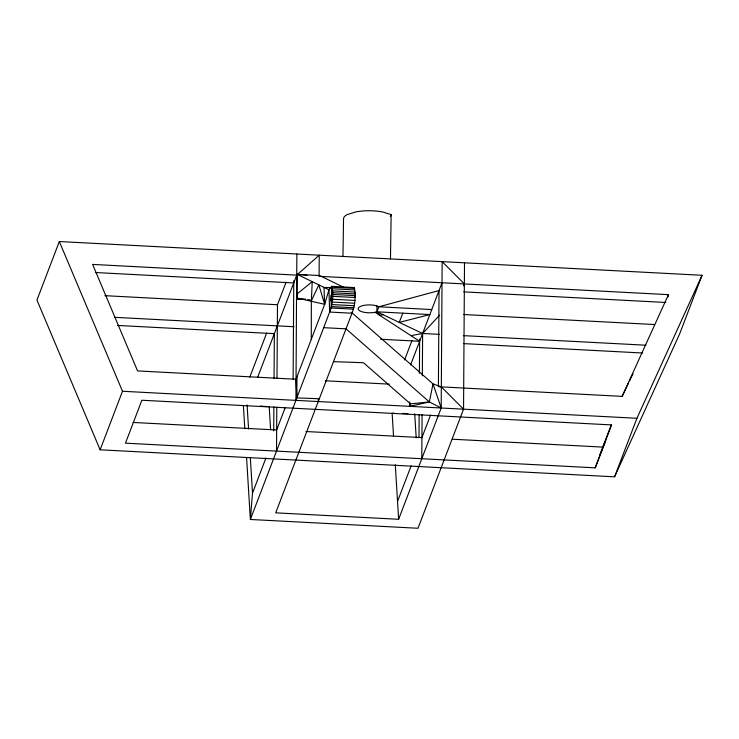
<?xml version="1.0" encoding="UTF-8"?>
<svg xmlns="http://www.w3.org/2000/svg" width="739" height="739" viewBox="0 0 739 739"><rect width="100%" height="100%" fill="white"/><g stroke="black" fill="none" stroke-linecap="round" stroke-linejoin="round"><path stroke-width="1.11" d="M311.276 339.349L311.35 300.801L312.227 281.679L297.143 293.891L296.542 295.073L295.914 400.372L250.364 519.471L417.997 528.265L463.547 409.175L464.508 262.807M343.432 287.166L319.525 275.527L297.226 274.372L297.124 298.011L296.524 299.11L305.503 299.554M354.009 287.508C356.198 295.388 355.108 305.318 351.995 313.225L275.702 512.838L398.626 519.286L441.192 408.002L442.153 261.634L464.369 283.933L463.621 285.882M273.716 430.92L273.873 406.893M274.058 378.294L274.354 333.668L117.538 325.437M276.515 451.104L276.802 407.097M276.996 378.497L277.476 304.745L286.113 282.169M293.124 379.042L293.771 280.709M296.875 254.004L296.542 295.073L297.124 298.011L324.661 304.32L328.947 289.808L331.663 286.326L354.36 287.582M295.914 400.372L296.829 397.887L296.967 376.761L324.661 304.32L323.95 287.379L331.765 287.794M318.269 401.545L318.287 399.319M319.294 398.764L296.829 397.887L329.649 312.043C332.772 304.154 333.88 294.177 331.663 286.326L331.451 296.339M376.973 306.048L376.936 311.803L379.643 315.285L382.987 314.675M351.33 312.246L433.017 383.901L441.192 408.002L429.368 401.951L409.72 406.348L409.748 401.896M418.995 437.405L419.152 414.524M419.419 373.334L419.641 339.072M421.793 458.734L422.08 414.727M422.338 375.828L422.616 333.492L439.677 315.119M438.403 386.673L439.031 290.566L378.848 306.777L377.398 306.103A11.279 3.944 0.4 0 0 362.184 305.78A11.279 3.944 0.4 0 0 360.17 311.054A11.279 3.944 0.4 0 0 375.042 312.301L376.936 311.803L429.849 314.574L399.245 322.398L402.773 313.16M342.97 256.378L343.543 218.864A21.976 7.695 0.4 0 1 346.924 214.698L356.457 211.723L362.775 210.948A28.784 10.078 0.4 0 1 382.774 212.001L391.143 214.596L390.469 258.927M331.395 298.676L330.97 300.949L331.211 295.332L331.183 307.987L353.519 309.151M250.327 457.635L252.498 493.135L250.364 519.471L246.567 457.496M668.047 296.902L668.462 294.649L320.236 276.368M333.483 361.648L363.486 362.72L410.468 403.845L429.368 401.951L433.017 383.901L441.331 386.876L463.547 409.175M409.72 406.348L410.468 403.845M595.2 467.842L611.606 424.916L141.87 400.242L125.464 443.169L595.2 467.842L605.657 440.841M296.829 397.887L296.062 379.246L296.967 376.761M390.377 216.61L391.143 214.596M59.314 241.533L36.95 300.071L100.135 449.802L614.571 476.821L679.686 333.825L702.05 275.287L59.314 241.533L122.498 391.264L100.135 449.802M249.773 377.195L266.668 333.021M257.671 377.287L296.736 275.13L297.226 274.372L307.064 275.241M252.498 493.135L265.929 458.004M285.272 407.438L276.654 429.978L133.112 422.449M404.584 359.902L411.974 340.577M410.598 364.918L442.014 282.76M397.536 501.402L411.124 465.875M430.551 415.069L421.932 437.608L305.9 431.521M599.782 454.91L611.375 424.565M614.571 476.821L636.935 418.283L702.05 275.287M439.068 386.756L622.146 396.372L668.462 294.649M311.35 300.801L318.851 284.894L324.661 304.32M605.694 440.878L602.765 447.095L452.314 439.206M622.146 396.372L628.547 382.968M629.536 380.908L632.99 373.685M319.525 275.527L319.091 276.303L319.23 255.177L296.736 275.13L92.624 264.414L137.574 370.923L296.062 379.246M410.939 335.645L422.616 333.492L439.382 334.37M296.524 299.11L305.669 299.129M394.395 413.277L392.132 413.221L393.536 436.121M402.302 413.461L407.946 413.591M307.747 299.664L309.983 299.775M332.698 294.445L355.043 295.609M332.652 296.33L354.997 297.494L355.025 292.071L332.679 290.889M332.495 299.258L354.84 300.422M332.245 302.066L354.591 303.239M331.931 304.57L354.277 305.734M331.571 306.583L353.907 307.757M95.368 272.525L293.752 282.935M463.676 291.859L665.867 302.473M332.319 287.231L354.665 288.413M332.541 288.764L354.886 289.947M332.707 292.755L355.053 293.937M431.77 309.558L378.848 306.777L376.936 311.803L422.616 333.492M104.864 295.674L277.476 304.745M463.519 314.509L654.56 324.541M351.995 313.225L329.649 312.043L328.947 289.808L297.226 274.372M323.682 327.663L346.028 328.837L429.368 401.951M114.517 317.317L294.104 326.749M463.344 335.635L646.015 345.215M380.567 339.247L419.632 341.298L375.042 312.292M463.769 343.617L642.662 353.011M325.262 380.779L389.287 384.141M122.498 391.264L636.935 418.283M260.359 406.044L266.991 406.589M414.727 413.748L416.196 437.793M395.291 464.748L398.626 519.286M269.199 406.773L270.603 429.673M247.094 404.954L248.572 428.999M243.399 405.84L244.812 428.796"/></g></svg>
